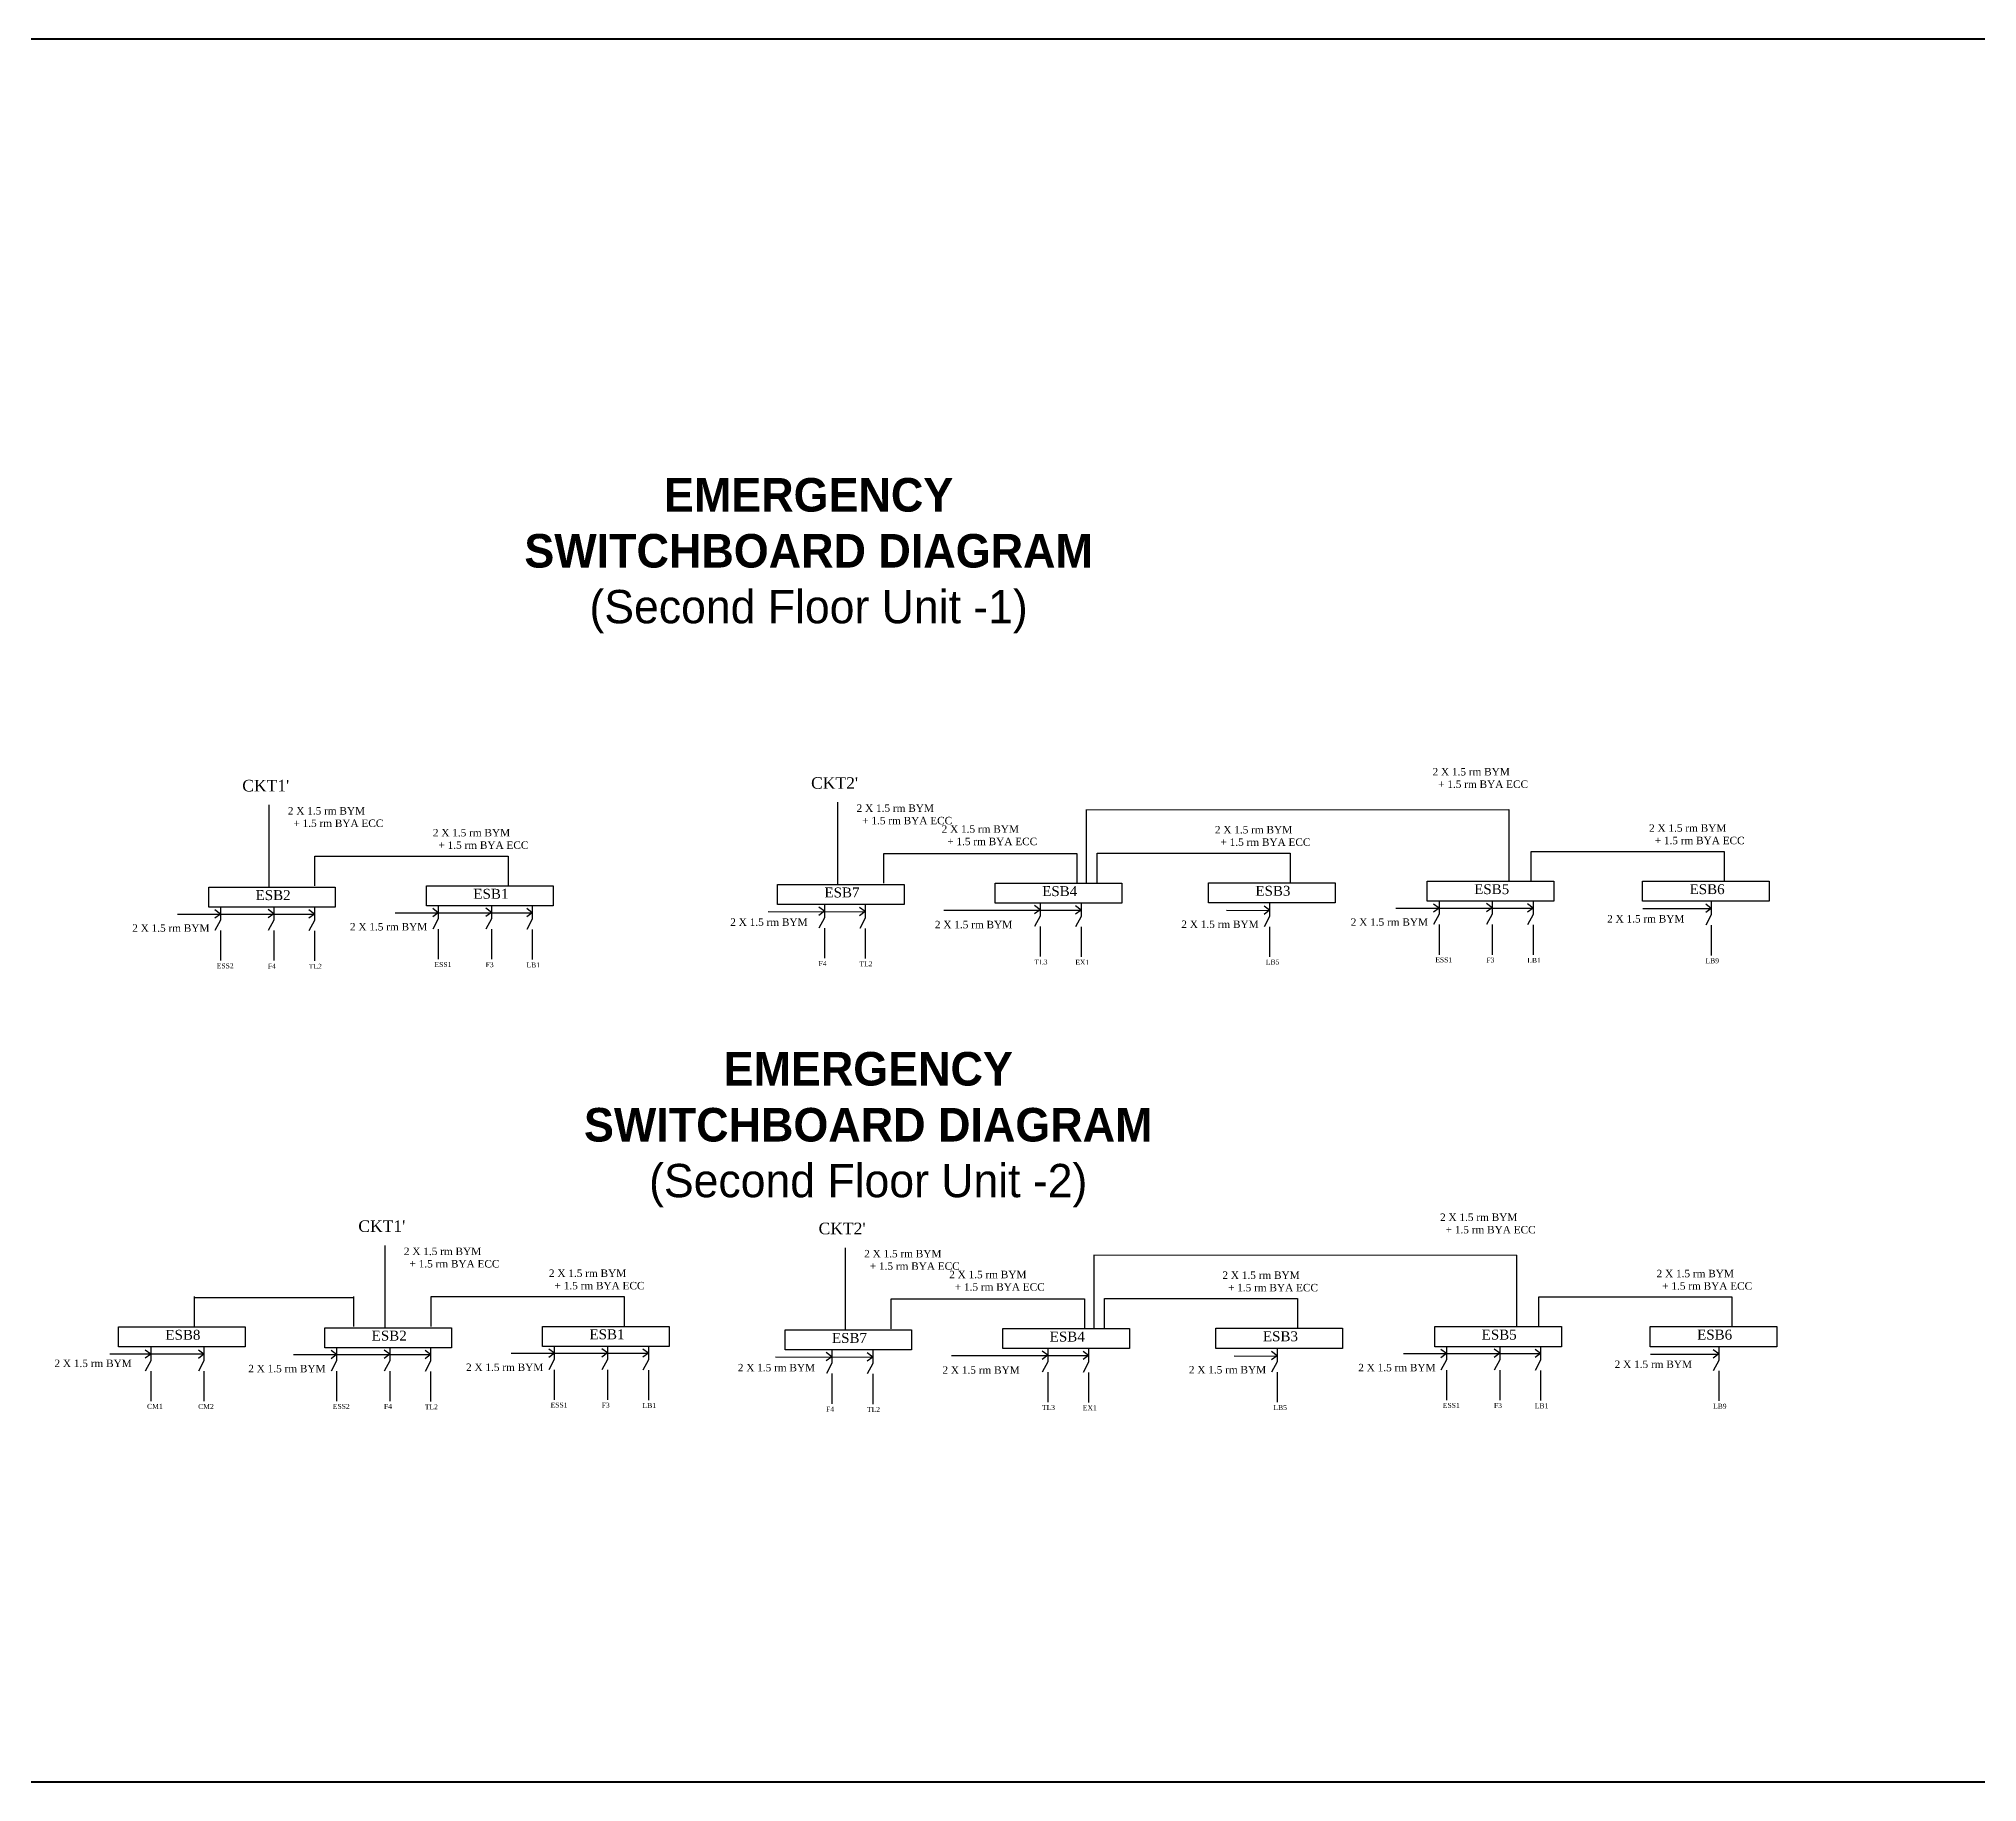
# Model space of a CAD drawing. Header units: inches. Extents: x -19236 to 2549, y 984 to 4513.
# Drawn here: x -17340 to -16171, y 3203 to 4255 of the extents above; entities that cross this region are included whole.
import ezdxf

# ---------------------------------------------------------------- set-up
doc = ezdxf.new("R2010")
doc.units = ezdxf.units.IN
doc.header["$LTSCALE"] = 20
doc.header["$MEASUREMENT"] = 0
doc.styles.get("Standard").update_dxf_attribs({"font": 'arial.ttf'})

msp = doc.modelspace()

# ---------------------------------------------------------------- linework, layer by layer
for p, q in [((-17201.41304, 3742.71357), (-17201.41304, 3792.71357)), ((-16858.17654, 3744.32065), (-16858.17654, 3794.32065)), ((-16708.41329, 3789.79125), (-16453.24595, 3789.96036)), ((-16708.34067, 3789.90277), (-16708.34067, 3745.40277)), ((-16453.34067, 3789.90277), (-16453.34067, 3746.59388)), ((-17173.73168, 3743.79361), (-17173.73168, 3761.79361)), ((-17173.73168, 3761.79361), (-17057.23168, 3761.79361)), ((-17057.23168, 3761.79361), (-17057.23168, 3743.79361)), ((-16830.49518, 3745.40069), (-16830.49518, 3763.40069)), ((-16830.49518, 3763.40069), (-16713.99518, 3763.40069)), ((-16713.99518, 3763.40069), (-16713.99518, 3745.40069)), ((-16701.84067, 3745.59388), (-16701.84067, 3763.59388)), ((-16701.84067, 3763.59388), (-16585.34067, 3763.59388)), ((-16585.34067, 3763.59388), (-16585.34067, 3745.59388)), ((-16439.84067, 3746.59388), (-16439.84067, 3764.59388)), ((-16439.84067, 3764.59388), (-16323.34067, 3764.59388)), ((-16323.34067, 3764.59388), (-16323.34067, 3746.59388)), ((-17237.875, 3743.08051), (-17161.48441, 3743.08051)), ((-17237.875, 3731.00437), (-17237.875, 3743.08051)), ((-17161.48441, 3743.08051), (-17161.48441, 3731.00437)), ((-17106.47773, 3743.88941), (-17030.08713, 3743.88941)), ((-17106.47773, 3731.81326), (-17106.47773, 3743.88941)), ((-17030.08713, 3743.88941), (-17030.08713, 3731.81326)), ((-16894.6385, 3744.68759), (-16818.24791, 3744.68759)), ((-16894.6385, 3732.61145), (-16894.6385, 3744.68759)), ((-16818.24791, 3744.68759), (-16818.24791, 3732.61145)), ((-16763.24123, 3745.49649), (-16686.85063, 3745.49649)), ((-16763.24123, 3733.42035), (-16763.24123, 3745.49649)), ((-16686.85063, 3745.49649), (-16686.85063, 3733.42035)), ((-16634.58673, 3745.68968), (-16558.19613, 3745.68968)), ((-16634.58673, 3733.61354), (-16634.58673, 3745.68968)), ((-16558.19613, 3745.68968), (-16558.19613, 3733.61354)), ((-16502.58673, 3746.68968), (-16426.19613, 3746.68968)), ((-16502.58673, 3734.61354), (-16502.58673, 3746.68968)), ((-16426.19613, 3746.68968), (-16426.19613, 3734.61354)), ((-16372.58673, 3746.68968), (-16296.19613, 3746.68968)), ((-16372.58673, 3734.61354), (-16372.58673, 3746.68968)), ((-16296.19613, 3746.68968), (-16296.19613, 3734.61354)), ((-17095.56479, 3731.81326), (-17106.47773, 3731.81326)), ((-17099.34931, 3731.81326), (-17099.34931, 3723.92273)), ((-17084.65184, 3731.81326), (-17095.56479, 3731.81326)), ((-17073.7389, 3731.81326), (-17084.65184, 3731.81326)), ((-17062.82596, 3731.81326), (-17073.7389, 3731.81326)), ((-17067.257, 3731.81326), (-17067.257, 3723.92273)), ((-17051.91302, 3731.81326), (-17062.82596, 3731.81326)), ((-17041.00008, 3731.81326), (-17051.91302, 3731.81326)), ((-17042.59275, 3731.62968), (-17042.59275, 3723.73914)), ((-17030.08713, 3731.81326), (-17041.00008, 3731.81326)), ((-16883.72556, 3732.61145), (-16894.6385, 3732.61145)), ((-16872.81262, 3732.61145), (-16883.72556, 3732.61145)), ((-16861.89967, 3732.61145), (-16872.81262, 3732.61145)), ((-16866.3477, 3732.4638), (-16866.3477, 3724.57326)), ((-16850.98673, 3732.61145), (-16861.89967, 3732.61145)), ((-16840.07379, 3732.61145), (-16850.98673, 3732.61145)), ((-16841.68345, 3732.28022), (-16841.68345, 3724.38968)), ((-16829.16085, 3732.61145), (-16840.07379, 3732.61145)), ((-16818.24791, 3732.61145), (-16829.16085, 3732.61145)), ((-16752.32828, 3733.42035), (-16763.24123, 3733.42035)), ((-16741.41534, 3733.42035), (-16752.32828, 3733.42035)), ((-16730.5024, 3733.42035), (-16741.41534, 3733.42035)), ((-16736.10852, 3729.47508), (-16739.49171, 3731.97497)), ((-16736.10852, 3733.42035), (-16736.10852, 3725.52981)), ((-16719.58946, 3733.42035), (-16730.5024, 3733.42035)), ((-16708.67652, 3733.42035), (-16719.58946, 3733.42035)), ((-16711.44426, 3729.29149), (-16714.82746, 3731.79138)), ((-16711.44426, 3733.23676), (-16711.44426, 3725.34622)), ((-16697.76357, 3733.42035), (-16708.67652, 3733.42035)), ((-16686.85063, 3733.42035), (-16697.76357, 3733.42035)), ((-16623.67378, 3733.61354), (-16634.58673, 3733.61354)), ((-16612.76084, 3733.61354), (-16623.67378, 3733.61354)), ((-16601.8479, 3733.61354), (-16612.76084, 3733.61354)), ((-16590.93496, 3733.61354), (-16601.8479, 3733.61354)), ((-16597.65693, 3729.12657), (-16601.04013, 3731.62645)), ((-16597.68051, 3733.31881), (-16597.68051, 3725.42827)), ((-16580.02202, 3733.61354), (-16590.93496, 3733.61354)), ((-16569.10907, 3733.61354), (-16580.02202, 3733.61354)), ((-16558.19613, 3733.61354), (-16569.10907, 3733.61354)), ((-16491.67378, 3734.61354), (-16502.58673, 3734.61354)), ((-16495.43473, 3730.42129), (-16498.81792, 3732.92118)), ((-16495.4583, 3734.61354), (-16495.4583, 3726.723)), ((-16480.76084, 3734.61354), (-16491.67378, 3734.61354)), ((-16469.8479, 3734.61354), (-16480.76084, 3734.61354)), ((-16458.93496, 3734.61354), (-16469.8479, 3734.61354)), ((-16463.366, 3730.66827), (-16466.7492, 3733.16816)), ((-16463.366, 3734.61354), (-16463.366, 3726.723)), ((-16448.02202, 3734.61354), (-16458.93496, 3734.61354)), ((-16437.10907, 3734.61354), (-16448.02202, 3734.61354)), ((-16438.70175, 3730.48468), (-16442.08495, 3732.98457)), ((-16438.70175, 3734.42995), (-16438.70175, 3726.53941)), ((-16426.19613, 3734.61354), (-16437.10907, 3734.61354)), ((-16361.67378, 3734.61354), (-16372.58673, 3734.61354)), ((-16350.76084, 3734.61354), (-16361.67378, 3734.61354)), ((-16339.8479, 3734.61354), (-16350.76084, 3734.61354)), ((-16328.93496, 3734.61354), (-16339.8479, 3734.61354)), ((-16331.1656, 3730.23517), (-16334.5488, 3732.73506)), ((-16331.1656, 3734.18044), (-16331.1656, 3726.2899)), ((-16318.02202, 3734.61354), (-16328.93496, 3734.61354)), ((-16307.10907, 3734.61354), (-16318.02202, 3734.61354)), ((-16296.19613, 3734.61354), (-16307.10907, 3734.61354)), ((-17256.73168, 3726.79361), (-17173.73168, 3726.79361)), ((-17226.96206, 3731.00437), (-17237.875, 3731.00437)), ((-17230.723, 3726.81213), (-17234.1062, 3729.31201)), ((-17230.723, 3726.81213), (-17234.1062, 3724.31224)), ((-17230.74658, 3723.11383), (-17234.1052, 3716.90081)), ((-17230.74658, 3731.00437), (-17230.74658, 3723.11383)), ((-17216.04912, 3731.00437), (-17226.96206, 3731.00437)), ((-17205.13617, 3731.00437), (-17216.04912, 3731.00437)), ((-17194.22323, 3731.00437), (-17205.13617, 3731.00437)), ((-17198.65428, 3727.0591), (-17202.03747, 3729.55899)), ((-17198.65428, 3727.0591), (-17202.03747, 3724.55921)), ((-17198.65428, 3723.11383), (-17202.01289, 3716.90081)), ((-17198.65428, 3731.00437), (-17198.65428, 3723.11383)), ((-17183.31029, 3731.00437), (-17194.22323, 3731.00437)), ((-17172.39735, 3731.00437), (-17183.31029, 3731.00437)), ((-17173.99002, 3726.87552), (-17177.37322, 3729.3754)), ((-17173.99002, 3726.87552), (-17177.37322, 3724.37563)), ((-17173.99002, 3722.93025), (-17177.34864, 3716.71722)), ((-17173.99002, 3730.82079), (-17173.99002, 3722.93025)), ((-17161.48441, 3731.00437), (-17172.39735, 3731.00437)), ((-17125.3344, 3727.6025), (-17042.3344, 3727.6025)), ((-17099.32573, 3727.62102), (-17102.70892, 3730.12091)), ((-17099.32573, 3727.62102), (-17102.70892, 3725.12113)), ((-17099.34931, 3723.92273), (-17102.70792, 3717.7097)), ((-17067.257, 3727.868), (-17070.6402, 3730.36788)), ((-17067.257, 3727.868), (-17070.6402, 3725.36811)), ((-17067.257, 3723.92273), (-17070.61562, 3717.7097)), ((-17042.59275, 3727.68441), (-17045.97595, 3730.1843)), ((-17042.59275, 3727.68441), (-17045.97595, 3725.18452)), ((-17042.59275, 3723.73914), (-17045.95137, 3717.52612)), ((-16900.34067, 3728.40277), (-16841.4251, 3728.25304)), ((-16866.3477, 3728.51853), (-16869.7309, 3731.01842)), ((-16866.3477, 3728.51853), (-16869.7309, 3726.01865)), ((-16866.3477, 3724.57326), (-16869.70632, 3718.36024)), ((-16841.68345, 3728.33495), (-16845.06665, 3730.83483)), ((-16841.68345, 3728.33495), (-16845.06665, 3725.83506)), ((-16841.68345, 3724.38968), (-16845.04207, 3718.17665)), ((-16794.18592, 3729.20958), (-16711.18592, 3729.20958)), ((-16736.10852, 3729.47508), (-16739.49171, 3726.97519)), ((-16736.10852, 3725.52981), (-16739.46713, 3719.31679)), ((-16711.44426, 3729.29149), (-16714.82746, 3726.79161)), ((-16711.44426, 3725.34622), (-16714.80288, 3719.1332)), ((-16623.66561, 3729.10805), (-16597.84067, 3728.90277)), ((-16597.65693, 3729.12657), (-16601.04013, 3726.62668)), ((-16597.68051, 3725.42827), (-16601.03913, 3719.21525)), ((-16521.4434, 3730.40277), (-16438.4434, 3730.40277)), ((-16495.43473, 3730.42129), (-16498.81792, 3727.92141)), ((-16495.4583, 3726.723), (-16498.81692, 3720.50998)), ((-16495.4583, 3720.50998), (-16495.4583, 3702.34727)), ((-16463.366, 3730.66827), (-16466.7492, 3728.16838)), ((-16463.366, 3726.723), (-16466.72462, 3720.50998)), ((-16463.366, 3720.50998), (-16463.366, 3702.34727)), ((-16438.70175, 3730.48468), (-16442.08495, 3727.9848)), ((-16438.70175, 3726.53941), (-16442.06037, 3720.32639)), ((-16438.70175, 3720.32639), (-16438.70175, 3702.16368)), ((-16372.40725, 3730.15326), (-16330.90725, 3730.15326)), ((-16331.1656, 3730.23517), (-16334.5488, 3727.73528)), ((-16331.1656, 3726.2899), (-16334.52422, 3720.07688)), ((-16331.1656, 3720.07688), (-16331.1656, 3701.91417)), ((-17230.74658, 3716.90081), (-17230.74658, 3698.7381)), ((-17198.65428, 3716.90081), (-17198.65428, 3698.7381)), ((-17173.99002, 3716.71722), (-17173.99002, 3698.55451)), ((-17099.34931, 3717.7097), (-17099.34931, 3699.54699)), ((-17067.257, 3717.7097), (-17067.257, 3699.54699)), ((-17042.59275, 3717.52612), (-17042.59275, 3699.36341)), ((-16866.3477, 3718.36024), (-16866.3477, 3700.19753)), ((-16841.68345, 3718.17665), (-16841.68345, 3700.01395)), ((-16736.10852, 3719.31679), (-16736.10852, 3701.15408)), ((-16711.44426, 3719.1332), (-16711.44426, 3700.97049)), ((-16597.68051, 3719.21525), (-16597.68051, 3701.05254)), ((-17131.36833, 3476.91078), (-17131.36833, 3526.91078)), ((-16853.63184, 3475.51785), (-16853.63184, 3525.51785)), ((-16703.86859, 3520.98844), (-16448.70125, 3521.15756)), ((-16703.79598, 3521.09997), (-16703.79598, 3476.59997)), ((-16448.79598, 3521.09997), (-16448.79598, 3477.79108)), ((-17246.53247, 3495.4929), (-17150.53247, 3495.4929)), ((-17246.37182, 3478.03835), (-17246.37182, 3496.03835)), ((-17150.53247, 3495.9929), (-17150.53247, 3477.9929)), ((-17103.68697, 3477.99082), (-17103.68697, 3495.99082)), ((-17103.68697, 3495.99082), (-16987.18697, 3495.99082)), ((-16987.18697, 3495.99082), (-16987.18697, 3477.99082)), ((-16825.95048, 3476.59789), (-16825.95048, 3494.59789)), ((-16825.95048, 3494.59789), (-16709.45048, 3494.59789)), ((-16709.45048, 3494.59789), (-16709.45048, 3476.59789)), ((-16697.29598, 3476.79108), (-16697.29598, 3494.79108)), ((-16697.29598, 3494.79108), (-16580.79598, 3494.79108)), ((-16580.79598, 3494.79108), (-16580.79598, 3476.79108)), ((-16435.29598, 3477.79108), (-16435.29598, 3495.79108)), ((-16435.29598, 3495.79108), (-16318.79598, 3495.79108)), ((-16318.79598, 3495.79108), (-16318.79598, 3477.79108)), ((-17292.33029, 3477.77772), (-17215.9397, 3477.77772)), ((-17292.33029, 3465.70158), (-17292.33029, 3477.77772)), ((-17215.9397, 3477.77772), (-17215.9397, 3465.70158)), ((-17167.83029, 3477.27772), (-17091.4397, 3477.27772)), ((-17167.83029, 3465.20158), (-17167.83029, 3477.27772)), ((-17091.4397, 3477.27772), (-17091.4397, 3465.20158)), ((-17036.43302, 3478.08662), (-16960.04243, 3478.08662)), ((-17036.43302, 3466.01048), (-17036.43302, 3478.08662)), ((-16960.04243, 3478.08662), (-16960.04243, 3466.01048)), ((-16890.0938, 3475.88479), (-16813.70321, 3475.88479)), ((-16890.0938, 3463.80865), (-16890.0938, 3475.88479)), ((-16813.70321, 3475.88479), (-16813.70321, 3463.80865)), ((-16758.69653, 3476.69369), (-16682.30594, 3476.69369)), ((-16758.69653, 3464.61754), (-16758.69653, 3476.69369)), ((-16682.30594, 3476.69369), (-16682.30594, 3464.61754)), ((-16630.04203, 3476.88688), (-16553.65144, 3476.88688)), ((-16630.04203, 3464.81074), (-16630.04203, 3476.88688)), ((-16553.65144, 3476.88688), (-16553.65144, 3464.81074)), ((-16498.04203, 3477.88688), (-16421.65144, 3477.88688)), ((-16498.04203, 3465.81074), (-16498.04203, 3477.88688)), ((-16421.65144, 3477.88688), (-16421.65144, 3465.81074)), ((-16368.04203, 3477.88688), (-16291.65144, 3477.88688)), ((-16368.04203, 3465.81074), (-16368.04203, 3477.88688)), ((-16291.65144, 3477.88688), (-16291.65144, 3465.81074)), ((-17281.41735, 3465.70158), (-17292.33029, 3465.70158)), ((-17270.50441, 3465.70158), (-17281.41735, 3465.70158)), ((-17272.76656, 3461.29848), (-17276.14975, 3463.79836)), ((-17272.80762, 3465.70337), (-17272.80977, 3457.32553)), ((-17259.59147, 3465.70158), (-17270.50441, 3465.70158)), ((-17248.67852, 3465.70158), (-17259.59147, 3465.70158)), ((-17237.76558, 3465.70158), (-17248.67852, 3465.70158)), ((-17240.71747, 3461.2708), (-17244.10067, 3463.77069)), ((-17240.72162, 3465.69355), (-17240.71747, 3457.32553)), ((-17226.85264, 3465.70158), (-17237.76558, 3465.70158)), ((-17215.9397, 3465.70158), (-17226.85264, 3465.70158)), ((-17156.91735, 3465.20158), (-17167.83029, 3465.20158)), ((-17160.67829, 3461.00934), (-17164.06149, 3463.50923)), ((-17160.70187, 3465.20158), (-17160.70187, 3457.31104)), ((-17146.00441, 3465.20158), (-17156.91735, 3465.20158)), ((-17135.09147, 3465.20158), (-17146.00441, 3465.20158)), ((-17124.17852, 3465.20158), (-17135.09147, 3465.20158)), ((-17128.60957, 3461.25631), (-17131.99277, 3463.7562)), ((-17128.60957, 3465.20158), (-17128.60957, 3457.31104)), ((-17113.26558, 3465.20158), (-17124.17852, 3465.20158)), ((-17102.35264, 3465.20158), (-17113.26558, 3465.20158)), ((-17103.94531, 3461.07273), (-17107.32851, 3463.57262)), ((-17103.94531, 3465.018), (-17103.94531, 3457.12746)), ((-17091.4397, 3465.20158), (-17102.35264, 3465.20158)), ((-17025.52008, 3466.01048), (-17036.43302, 3466.01048)), ((-17029.28102, 3461.81823), (-17032.66422, 3464.31812)), ((-17029.3046, 3466.01048), (-17029.3046, 3458.11994)), ((-17014.60714, 3466.01048), (-17025.52008, 3466.01048)), ((-17003.69419, 3466.01048), (-17014.60714, 3466.01048)), ((-16992.78125, 3466.01048), (-17003.69419, 3466.01048)), ((-16997.2123, 3462.06521), (-17000.59549, 3464.5651)), ((-16997.2123, 3466.01048), (-16997.2123, 3458.11994)), ((-16981.86831, 3466.01048), (-16992.78125, 3466.01048)), ((-16970.95537, 3466.01048), (-16981.86831, 3466.01048)), ((-16972.54804, 3461.88162), (-16975.93124, 3464.38151)), ((-16972.54804, 3465.82689), (-16972.54804, 3457.93635)), ((-16960.04243, 3466.01048), (-16970.95537, 3466.01048)), ((-16879.18086, 3463.80865), (-16890.0938, 3463.80865)), ((-16868.26792, 3463.80865), (-16879.18086, 3463.80865)), ((-16857.35498, 3463.80865), (-16868.26792, 3463.80865)), ((-16861.80301, 3463.661), (-16861.80301, 3455.77046)), ((-16846.44203, 3463.80865), (-16857.35498, 3463.80865)), ((-16835.52909, 3463.80865), (-16846.44203, 3463.80865)), ((-16837.13875, 3463.47741), (-16837.13875, 3455.58687)), ((-16824.61615, 3463.80865), (-16835.52909, 3463.80865)), ((-16813.70321, 3463.80865), (-16824.61615, 3463.80865)), ((-16747.78359, 3464.61754), (-16758.69653, 3464.61754)), ((-16736.87065, 3464.61754), (-16747.78359, 3464.61754)), ((-16725.9577, 3464.61754), (-16736.87065, 3464.61754)), ((-16731.56382, 3460.67228), (-16734.94702, 3463.17216)), ((-16731.56382, 3464.61754), (-16731.56382, 3456.72701)), ((-16715.04476, 3464.61754), (-16725.9577, 3464.61754)), ((-16704.13182, 3464.61754), (-16715.04476, 3464.61754)), ((-16706.89957, 3460.48869), (-16710.28276, 3462.98858)), ((-16706.89957, 3464.43396), (-16706.89957, 3456.54342)), ((-16693.21888, 3464.61754), (-16704.13182, 3464.61754)), ((-16682.30594, 3464.61754), (-16693.21888, 3464.61754)), ((-16619.12909, 3464.81074), (-16630.04203, 3464.81074)), ((-16608.21615, 3464.81074), (-16619.12909, 3464.81074)), ((-16597.3032, 3464.81074), (-16608.21615, 3464.81074)), ((-16586.39026, 3464.81074), (-16597.3032, 3464.81074)), ((-16593.11224, 3460.32376), (-16596.49544, 3462.82365)), ((-16593.13582, 3464.51601), (-16593.13582, 3456.62547)), ((-16575.47732, 3464.81074), (-16586.39026, 3464.81074)), ((-16564.56438, 3464.81074), (-16575.47732, 3464.81074)), ((-16553.65144, 3464.81074), (-16564.56438, 3464.81074)), ((-16487.12909, 3465.81074), (-16498.04203, 3465.81074)), ((-16490.89003, 3461.61849), (-16494.27323, 3464.11838)), ((-16490.91361, 3465.81074), (-16490.91361, 3457.9202)), ((-16476.21615, 3465.81074), (-16487.12909, 3465.81074)), ((-16465.3032, 3465.81074), (-16476.21615, 3465.81074)), ((-16454.39026, 3465.81074), (-16465.3032, 3465.81074)), ((-16458.8213, 3461.86547), (-16462.2045, 3464.36535)), ((-16458.8213, 3465.81074), (-16458.8213, 3457.9202)), ((-16443.47732, 3465.81074), (-16454.39026, 3465.81074)), ((-16432.56438, 3465.81074), (-16443.47732, 3465.81074)), ((-16434.15705, 3461.68188), (-16437.54025, 3464.18177)), ((-16434.15705, 3465.62715), (-16434.15705, 3457.73661)), ((-16421.65144, 3465.81074), (-16432.56438, 3465.81074)), ((-16357.12909, 3465.81074), (-16368.04203, 3465.81074)), ((-16346.21615, 3465.81074), (-16357.12909, 3465.81074)), ((-16335.3032, 3465.81074), (-16346.21615, 3465.81074)), ((-16324.39026, 3465.81074), (-16335.3032, 3465.81074)), ((-16326.6209, 3461.43237), (-16330.0041, 3463.93226)), ((-16326.6209, 3465.37764), (-16326.6209, 3457.4871)), ((-16313.47732, 3465.81074), (-16324.39026, 3465.81074)), ((-16302.56438, 3465.81074), (-16313.47732, 3465.81074)), ((-16291.65144, 3465.81074), (-16302.56438, 3465.81074)), ((-17240.74046, 3461.27137), (-17297.61596, 3461.28597)), ((-17272.80977, 3457.32553), (-17276.16839, 3451.11251)), ((-17272.76656, 3461.29848), (-17276.14975, 3458.79859)), ((-17272.80977, 3451.11251), (-17272.80977, 3432.9498)), ((-17240.71747, 3461.2708), (-17244.10067, 3458.77092)), ((-17240.71747, 3457.32553), (-17244.07609, 3451.11251)), ((-17240.71747, 3451.11251), (-17240.71747, 3432.9498)), ((-17186.68697, 3460.99082), (-17103.68697, 3460.99082)), ((-17160.67829, 3461.00934), (-17164.06149, 3458.50945)), ((-17160.70187, 3457.31104), (-17164.06049, 3451.09802)), ((-17160.70187, 3451.09802), (-17160.70187, 3432.93531)), ((-17128.60957, 3461.25631), (-17131.99277, 3458.75643)), ((-17128.60957, 3457.31104), (-17131.96818, 3451.09802)), ((-17128.60957, 3451.09802), (-17128.60957, 3432.93531)), ((-17103.94531, 3461.07273), (-17107.32851, 3458.57284)), ((-17103.94531, 3457.12746), (-17107.30393, 3450.91444)), ((-17103.94531, 3450.91444), (-17103.94531, 3432.75173)), ((-17055.2897, 3461.79971), (-16972.2897, 3461.79971)), ((-17029.28102, 3461.81823), (-17032.66422, 3459.31835)), ((-17029.3046, 3458.11994), (-17032.66322, 3451.90692)), ((-17029.3046, 3451.90692), (-17029.3046, 3433.74421)), ((-16997.2123, 3462.06521), (-17000.59549, 3459.56532)), ((-16997.2123, 3458.11994), (-17000.57091, 3451.90692)), ((-16997.2123, 3451.90692), (-16997.2123, 3433.74421)), ((-16972.54804, 3461.88162), (-16975.93124, 3459.38174)), ((-16972.54804, 3457.93635), (-16975.90666, 3451.72333)), ((-16972.54804, 3451.72333), (-16972.54804, 3433.56062)), ((-16895.79598, 3459.59997), (-16836.88041, 3459.45023)), ((-16861.80301, 3459.71573), (-16865.18621, 3462.21562)), ((-16861.80301, 3459.71573), (-16865.18621, 3457.21584)), ((-16861.80301, 3455.77046), (-16865.16162, 3449.55744)), ((-16837.13875, 3459.53214), (-16840.52195, 3462.03203)), ((-16837.13875, 3459.53214), (-16840.52195, 3457.03226)), ((-16837.13875, 3455.58687), (-16840.49737, 3449.37385)), ((-16789.64122, 3460.40678), (-16706.64122, 3460.40678)), ((-16731.56382, 3460.67228), (-16734.94702, 3458.17239)), ((-16731.56382, 3456.72701), (-16734.92244, 3450.51398)), ((-16706.89957, 3460.48869), (-16710.28276, 3457.9888)), ((-16706.89957, 3456.54342), (-16710.25818, 3450.3304)), ((-16619.12091, 3460.30524), (-16593.29598, 3460.09997)), ((-16593.11224, 3460.32376), (-16596.49544, 3457.82388)), ((-16593.13582, 3456.62547), (-16596.49443, 3450.41244)), ((-16516.8987, 3461.59997), (-16433.8987, 3461.59997)), ((-16490.89003, 3461.61849), (-16494.27323, 3459.1186)), ((-16490.91361, 3457.9202), (-16494.27222, 3451.70717)), ((-16490.91361, 3451.70717), (-16490.91361, 3433.54446)), ((-16458.8213, 3461.86547), (-16462.2045, 3459.36558)), ((-16458.8213, 3457.9202), (-16462.17992, 3451.70717)), ((-16458.8213, 3451.70717), (-16458.8213, 3433.54446)), ((-16434.15705, 3461.68188), (-16437.54025, 3459.18199)), ((-16434.15705, 3457.73661), (-16437.51567, 3451.52359)), ((-16434.15705, 3451.52359), (-16434.15705, 3433.36088)), ((-16367.86256, 3461.35046), (-16326.36256, 3461.35046)), ((-16326.6209, 3461.43237), (-16330.0041, 3458.93248)), ((-16326.6209, 3457.4871), (-16329.97952, 3451.27408)), ((-16326.6209, 3451.27408), (-16326.6209, 3433.11137)), ((-16861.80301, 3449.55744), (-16861.80301, 3431.39473)), ((-16837.13875, 3449.37385), (-16837.13875, 3431.21114)), ((-16731.56382, 3450.51398), (-16731.56382, 3432.35127)), ((-16706.89957, 3450.3304), (-16706.89957, 3432.16769)), ((-16593.13582, 3450.41244), (-16593.13582, 3432.24973))]:
    msp.add_line(p, q)
at = {"color": 5, "lineweight": 211}
msp.add_lwpolyline([(-19236, 4255), (-15001, 4255), (-15001, 3203), (-19236, 3203)], close=True, dxfattribs=at)

# ---------------------------------------------------------------- texts
at = {"linetype": 'Continuous', "lineweight": 13, "char_height": 25.1265749, "width": 640.8678, "attachment_point": 2}
for s, insert in [('{\\fAgency FB|b1|i0|c0|p34;\\H0.8061x;\\C43;\\c3649492;EMERGENCY\\PSWITCHBOARD DIAGRAM\\fAgency FB|b0|i0|c0|p34;\\H2.978x;\\C256;\\P\\H0.3333x;(Second Floor Unit -1)}', (-16875.86543, 3989.94264)), ('{\\fAgency FB|b1|i0|c0|p34;\\H0.8061x;\\C43;\\c3649492;EMERGENCY\\PSWITCHBOARD DIAGRAM\\fAgency FB|b0|i0|c0|p34;\\H2.978x;\\C256;\\P\\H0.3333x;(Second Floor Unit -2)}', (-16839.88831, 3643.62158))]:
    msp.add_mtext(s, dxfattribs=dict(at, insert=insert))
at = {"color": 4, "char_height": 4.5, "width": 108.9306064, "attachment_point": 1}
for insert in [(-16499.37996, 3814.97486), (-17190.12468, 3791.39792), (-16846.88818, 3793.00501), (-17102.60463, 3778.20334), (-16795.58845, 3780.41726), (-16630.71363, 3780.00361), (-16368.71363, 3781.00361), (-16494.83526, 3546.17206), (-17120.07997, 3525.59514), (-16842.34348, 3524.2022), (-17032.55992, 3512.40055), (-16791.04376, 3511.61446), (-16626.16893, 3511.20081), (-16364.16893, 3512.20081)]:
    msp.add_mtext('{\\fTimes New Roman|b0|i0|c0|p18;2 X 1.5 rm BYM \\P  + 1.5 rm BYA ECC}', dxfattribs=dict(at, insert=insert))
at = {"attachment_point": 1}
for s, insert, char_height, width in [("{\\fTimes New Roman|b0|i0|c0|p18;CKT1'}", (-17217.61242, 3807.82629), 7, 68.0764649), ("{\\fTimes New Roman|b0|i0|c0|p18;CKT2'}", (-16874.37592, 3809.43337), 7, 68.0764649), ('{\\fTimes New Roman|b0|i0|c0|p18;ESB4}', (-16734.92248, 3743.68826), 6, 27.6244097), ('{\\fTimes New Roman|b0|i0|c0|p18;ESB3}', (-16606.26798, 3743.88145), 6, 27.6244097), ('{\\fTimes New Roman|b0|i0|c0|p18;ESB5}', (-16474.26798, 3744.88145), 6, 27.6244097), ('{\\fTimes New Roman|b0|i0|c0|p18;ESB6}', (-16344.26798, 3744.88145), 6, 27.6244097), ('{\\fTimes New Roman|b0|i0|c0|p18;ESB2}', (-17209.55625, 3741.27228), 6, 27.6244097), ('{\\fTimes New Roman|b0|i0|c0|p18;ESB1}', (-17078.15898, 3742.08117), 6, 27.6244097), ('{\\fTimes New Roman|b0|i0|c0|p18;ESB7}', (-16866.31975, 3742.87936), 6, 27.6244097), ('{\\fTimes New Roman|b0|i0|c0|p18;ESS2}', (-17232.9952, 3697.0908), 3, 14.4479798), ('{\\fTimes New Roman|b0|i0|c0|p18;F4}', (-17202.14974, 3697.0014), 3, 14.4479798), ('{\\fTimes New Roman|b0|i0|c0|p18;TL2}', (-17177.48549, 3696.81782), 3, 14.4479798), ('{\\fTimes New Roman|b0|i0|c0|p18;ESS1}', (-17101.59792, 3697.8997), 3, 14.4479798), ('{\\fTimes New Roman|b0|i0|c0|p18;F3}', (-17070.75247, 3697.8103), 3, 14.4479798), ('{\\fTimes New Roman|b0|i0|c0|p18;LB1}', (-17046.08822, 3697.62671), 3, 14.4479798), ('{\\fTimes New Roman|b0|i0|c0|p18;F4}', (-16869.84317, 3698.46083), 3, 14.4479798), ('{\\fTimes New Roman|b0|i0|c0|p18;TL2}', (-16845.17892, 3698.27725), 3, 14.4479798), ('{\\fTimes New Roman|b0|i0|c0|p18;TL3}', (-16739.60398, 3699.41738), 3, 14.4479798), ('{\\fTimes New Roman|b0|i0|c0|p18;EX1}', (-16714.93973, 3699.23379), 3, 14.4479798), ('{\\fTimes New Roman|b0|i0|c0|p18;LB5}', (-16599.92913, 3699.40524), 3, 14.4479798), ('{\\fTimes New Roman|b0|i0|c0|p18;ESS1}', (-16497.70692, 3700.69997), 3, 14.4479798), ('{\\fTimes New Roman|b0|i0|c0|p18;F3}', (-16466.86147, 3700.61057), 3, 14.4479798), ('{\\fTimes New Roman|b0|i0|c0|p18;LB1}', (-16442.19721, 3700.42698), 3, 14.4479798), ('{\\fTimes New Roman|b0|i0|c0|p18;LB9}', (-16334.66107, 3700.17747), 3, 14.4479798), ("{\\fTimes New Roman|b0|i0|c0|p18;CKT1'}", (-17147.56771, 3542.0235), 7, 68.0764649), ("{\\fTimes New Roman|b0|i0|c0|p18;CKT2'}", (-16869.83122, 3540.63057), 7, 68.0764649), ('{\\fTimes New Roman|b0|i0|c0|p18;ESB8}', (-17264.01154, 3475.96949), 6, 27.6244097), ('{\\fTimes New Roman|b0|i0|c0|p18;ESB2}', (-17139.51154, 3475.46949), 6, 27.6244097), ('{\\fTimes New Roman|b0|i0|c0|p18;ESB1}', (-17008.11427, 3476.27839), 6, 27.6244097), ('{\\fTimes New Roman|b0|i0|c0|p18;ESB7}', (-16861.77505, 3474.07656), 6, 27.6244097), ('{\\fTimes New Roman|b0|i0|c0|p18;ESB4}', (-16730.37778, 3474.88545), 6, 27.6244097), ('{\\fTimes New Roman|b0|i0|c0|p18;ESB3}', (-16601.72328, 3475.07864), 6, 27.6244097), ('{\\fTimes New Roman|b0|i0|c0|p18;ESB5}', (-16469.72328, 3476.07864), 6, 27.6244097), ('{\\fTimes New Roman|b0|i0|c0|p18;ESB6}', (-16339.72328, 3476.07864), 6, 27.6244097), ('{\\fTimes New Roman|b0|i0|c0|p18;CM1}', (-17275.05839, 3431.3025), 3, 14.4479798), ('{\\fTimes New Roman|b0|i0|c0|p18;CM2}', (-17244.21294, 3431.2131), 3, 14.4479798), ('{\\fTimes New Roman|b0|i0|c0|p18;ESS2}', (-17162.95049, 3431.28801), 3, 14.4479798), ('{\\fTimes New Roman|b0|i0|c0|p18;F4}', (-17132.10503, 3431.19861), 3, 14.4479798), ('{\\fTimes New Roman|b0|i0|c0|p18;TL2}', (-17107.44078, 3431.01503), 3, 14.4479798), ('{\\fTimes New Roman|b0|i0|c0|p18;ESS1}', (-17031.55321, 3432.09691), 3, 14.4479798), ('{\\fTimes New Roman|b0|i0|c0|p18;F3}', (-17000.70776, 3432.00751), 3, 14.4479798), ('{\\fTimes New Roman|b0|i0|c0|p18;LB1}', (-16976.04351, 3431.82392), 3, 14.4479798), ('{\\fTimes New Roman|b0|i0|c0|p18;F4}', (-16865.29847, 3429.65803), 3, 14.4479798), ('{\\fTimes New Roman|b0|i0|c0|p18;TL2}', (-16840.63422, 3429.47444), 3, 14.4479798), ('{\\fTimes New Roman|b0|i0|c0|p18;TL3}', (-16735.05929, 3430.61458), 3, 14.4479798), ('{\\fTimes New Roman|b0|i0|c0|p18;EX1}', (-16710.39503, 3430.43099), 3, 14.4479798), ('{\\fTimes New Roman|b0|i0|c0|p18;LB5}', (-16595.38443, 3430.60244), 3, 14.4479798), ('{\\fTimes New Roman|b0|i0|c0|p18;ESS1}', (-16493.16222, 3431.89717), 3, 14.4479798), ('{\\fTimes New Roman|b0|i0|c0|p18;F3}', (-16462.31677, 3431.80777), 3, 14.4479798), ('{\\fTimes New Roman|b0|i0|c0|p18;LB1}', (-16437.65252, 3431.62418), 3, 14.4479798), ('{\\fTimes New Roman|b0|i0|c0|p18;LB9}', (-16330.11637, 3431.37467), 3, 14.4479798)]:
    msp.add_mtext(s, dxfattribs=dict(at, insert=insert, char_height=char_height, width=width))
at = {"color": 6, "char_height": 4.5, "width": 47.7681052, "attachment_point": 1}
for insert in [(-17284.02261, 3720.64467), (-17152.62534, 3721.45357), (-16923.12718, 3724.22982), (-16799.65946, 3722.76592), (-16650.95655, 3722.95911), (-16548.73434, 3724.25384), (-16394.0241, 3726.24995), (-17330.94545, 3458.01219), (-17213.9779, 3454.84189), (-17082.58063, 3455.65078), (-16918.58248, 3455.42702), (-16795.11477, 3453.96312), (-16646.41185, 3454.15631), (-16544.18964, 3455.45104), (-16389.4794, 3457.44714)]:
    msp.add_mtext('{\\fTimes New Roman|b0|i0|c0|p18;2 X 1.5 rm BYM}', dxfattribs=dict(at, insert=insert))

doc.saveas('drawing.dxf')
